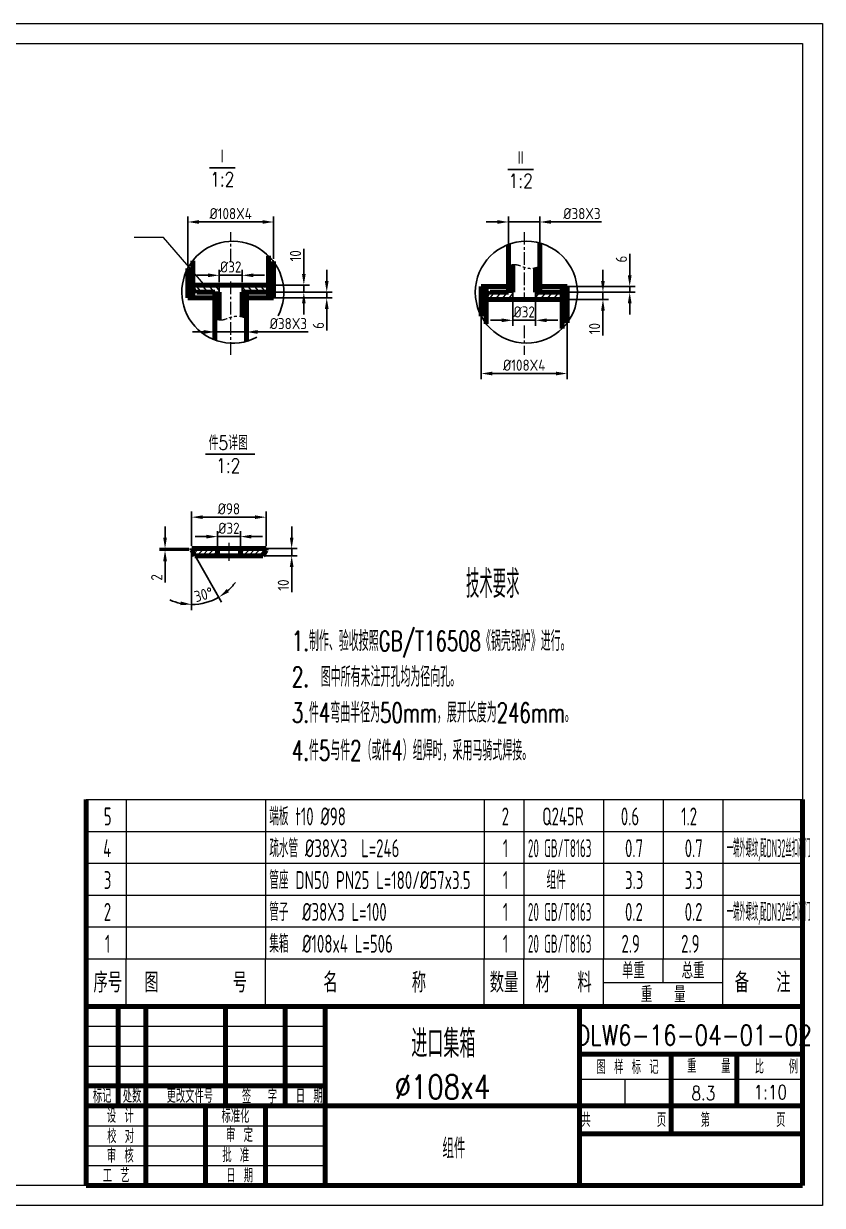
# Model space of a CAD drawing. Header units: millimetres. Extents: x 176693 to 196875, y 147562 to 159646.
# Drawn here: x 179731 to 181738, y 156676 to 159646 of the extents above; entities that cross this region are included whole.
import ezdxf
from ezdxf.enums import TextEntityAlignment as Align

# ---------------------------------------------------------------- set-up
doc = ezdxf.new("R2010")
doc.units = ezdxf.units.MM
doc.linetypes.add('CENTER', pattern=[50.8, 31.75, -6.35, 6.35, -6.35])
doc.linetypes.add('PHANTOM', pattern=[63.5, 31.75, -6.35, 6.35, -6.35, 6.35, -6.35])
doc.layers.get('Defpoints').update_dxf_attribs({"lineweight": 18})
for name, color, linetype, lineweight in [('1轮廓实线层', 7, 'Continuous', 70), ('2细线层', 4, 'Continuous', 18), ('3中心线层', 1, 'CENTER', 18), ('5剖面线层', 2, 'Continuous', 18), ('6文字层', 3, 'Continuous', 18), ('7标注层', 4, 'Continuous', 18), ('9双点划线层', 6, 'PHANTOM', 18), ('图框层', 7, 'Continuous', 18)]:
    doc.layers.add(name, color=color, linetype=linetype, lineweight=lineweight)
doc.layers.add('8符号标注层', color=31, linetype='Continuous')
doc.styles.add('HC_TEXTSTYLE', font='isocp.shx', dxfattribs={"width": 0.667, "bigfont": 'gbcbig.shx'})
doc.styles.add('HZTXT', font='simplex.shx', dxfattribs={"bigfont": 'gbcbig.shx'})
doc.styles.add('PC_TEXTSTYLE', font='txt.shx', dxfattribs={"width": 0.8, "bigfont": 'gbcbig.shx'})
doc.styles.add('工程字', font='gbenor.shx', dxfattribs={"bigfont": 'gbcbig.shx'})
doc.dimstyles.new('GB-35', dxfattribs={"dimtxt": 3.5, "dimasz": 3.5, "dimexe": 1.75, "dimexo": 0.875, "dimgap": 0.875, "dimtad": 1, "dimdsep": 46, "dimtxsty": '工程字', "dimcen": 3.5, "dimdle": 7, "dimadec": 0, "dimazin": 0, "dimtfac": 0.7, "dimtmove": 0, "dimatfit": 1, "dimfxl": 1, "dimtolj": 1, "dimarcsym": 0})

# ---------------------------------------------------------------- blocks, each defined once
blk = doc.blocks.new('*D723')
at = {"color": 0, "lineweight": -2, "transparency": 16777216}
for p, q in [((180404.2, 158354.9), (180404.2, 158382.9)), ((180335.9, 158308.9), (180418.2, 158308.9)), ((180341.3, 158326.9), (180418.2, 158326.9)), ((180404.2, 158326.9), (180404.2, 158308.9)), ((180404.2, 158280.9), (180404.2, 158217.9))]:
    blk.add_line(p, q, dxfattribs=at)
at = {"color": 0, "transparency": 16777216}
for points in [[(180399.5, 158354.9), (180408.9, 158354.9), (180404.2, 158326.9)], [(180399.5, 158280.9), (180408.9, 158280.9), (180404.2, 158308.9)]]:
    blk.add_solid(points, dxfattribs=at)
at = {"layer": 'Defpoints', "color": 0, "transparency": 16777216}
for p in [(180328.9, 158308.9), (180334.3, 158326.9), (180404.2, 158308.9)]:
    blk.add_point(p, dxfattribs=at)
at = {"color": 0, "lineweight": 18, "transparency": 16777216, "insert": (180383.2, 158235.4), "char_height": 28, "attachment_point": 5, "rotation": 90, "style": '工程字'}
blk.add_mtext('\\A1;10', dxfattribs=at)
blk = doc.blocks.new('*D702')
at = {"color": 0, "lineweight": -2, "transparency": 16777216}
for p, q in [((180085.9, 158354.9), (180085.9, 158382.9)), ((180145.8, 158326.9), (180071.9, 158326.9)), ((180145.8, 158323.3), (180071.9, 158323.3)), ((180085.9, 158326.9), (180085.9, 158323.3)), ((180085.9, 158295.3), (180085.9, 158242))]:
    blk.add_line(p, q, dxfattribs=at)
at = {"color": 0, "transparency": 16777216}
for points in [[(180081.2, 158354.9), (180090.6, 158354.9), (180085.9, 158326.9)], [(180081.2, 158295.3), (180090.6, 158295.3), (180085.9, 158323.3)]]:
    blk.add_solid(points, dxfattribs=at)
at = {"layer": 'Defpoints', "color": 0, "transparency": 16777216}
for p in [(180085.9, 158323.3), (180152.8, 158326.9), (180152.8, 158323.3)]:
    blk.add_point(p, dxfattribs=at)
at = {"color": 0, "lineweight": 18, "transparency": 16777216, "insert": (180064.9, 158254.7), "char_height": 28, "attachment_point": 5, "rotation": 90, "style": '工程字'}
blk.add_mtext('\\A1;2', dxfattribs=at)
blk = doc.blocks.new('*D724')
at = {"color": 0, "lineweight": -2, "transparency": 16777216}
for p, q in [((180217.6, 158333.9), (180217.6, 158371.1)), ((180275.2, 158333.9), (180275.2, 158371.1)), ((180189.6, 158357.1), (180161.6, 158357.1)), ((180217.6, 158357.1), (180275.2, 158357.1)), ((180303.2, 158357.1), (180331.2, 158357.1))]:
    blk.add_line(p, q, dxfattribs=at)
at = {"color": 0, "transparency": 16777216}
for points in [[(180189.6, 158361.8), (180189.6, 158352.4), (180217.6, 158357.1)], [(180303.2, 158361.8), (180303.2, 158352.4), (180275.2, 158357.1)]]:
    blk.add_solid(points, dxfattribs=at)
at = {"layer": 'Defpoints', "color": 0, "transparency": 16777216}
for p in [(180275.2, 158357.1), (180217.6, 158326.9), (180275.2, 158326.9)]:
    blk.add_point(p, dxfattribs=at)
at = {"color": 0, "lineweight": 18, "transparency": 16777216, "insert": (180246.4, 158378.1), "char_height": 28, "attachment_point": 5, "style": '工程字'}
blk.add_mtext('\\A1;%%C32', dxfattribs=at)
blk = doc.blocks.new('*D725')
at = {"color": 0, "lineweight": -2, "transparency": 16777216}
for p, q in [((180152.8, 158316.3), (180152.8, 158172.6)), ((180164.7, 158302.9), (180228.2, 158192.8))]:
    blk.add_line(p, q, dxfattribs=at)
for start, end in [(311.7536, 323.5071), (246.4929, 258.2464), (270, 300)]:
    blk.add_arc((180152.8, 158323.3), 136.7, start, end, dxfattribs=at)
at = {"color": 0, "transparency": 16777216}
for points in [[(180246.6, 158217.5), (180241.2, 158225.1), (180221.2, 158204.9)], [(180125.5, 158194.1), (180124.5, 158184.8), (180152.8, 158186.6)]]:
    blk.add_solid(points, dxfattribs=at)
at = {"layer": 'Defpoints', "color": 0, "transparency": 16777216}
for p in [(180152.8, 158326.9), (180152.8, 158323.3), (180152.8, 158323.3), (180161.2, 158308.9), (180176.6, 158188.7)]:
    blk.add_point(p, dxfattribs=at)
at = {"color": 0, "lineweight": 18, "transparency": 16777216, "insert": (180182.8, 158211.5), "char_height": 28, "attachment_point": 5, "rotation": 15, "style": '工程字'}
blk.add_mtext('\\A1;30°', dxfattribs=at)
blk = doc.blocks.new('*D726')
at = {"color": 0, "lineweight": -2, "transparency": 16777216}
for p, q in [((180152.8, 158333.9), (180152.8, 158420)), ((180340, 158333.9), (180340, 158420)), ((180180.8, 158406), (180312, 158406))]:
    blk.add_line(p, q, dxfattribs=at)
at = {"color": 0, "transparency": 16777216}
for points in [[(180180.8, 158410.7), (180180.8, 158401.4), (180152.8, 158406)], [(180312, 158410.7), (180312, 158401.4), (180340, 158406)]]:
    blk.add_solid(points, dxfattribs=at)
at = {"layer": 'Defpoints', "color": 0, "transparency": 16777216}
for p in [(180340, 158406), (180152.8, 158326.9), (180340, 158326.9)]:
    blk.add_point(p, dxfattribs=at)
at = {"color": 0, "lineweight": 18, "transparency": 16777216, "insert": (180246.4, 158427), "char_height": 28, "attachment_point": 5, "style": '工程字'}
blk.add_mtext('\\A1;%%C98', dxfattribs=at)
blk = doc.blocks.new('*D727')
at = {"color": 0, "lineweight": -2, "transparency": 16777216}
for p, q in [((180921, 159147.9), (180893, 159147.9)), ((180949, 159089.3), (180949, 159161.9)), ((180949, 159147.9), (181028.2, 159147.9)), ((181028.2, 159089.3), (181028.2, 159161.9)), ((181056.2, 159147.9), (181183.1, 159147.9))]:
    blk.add_line(p, q, dxfattribs=at)
at = {"color": 0, "transparency": 16777216}
for points in [[(180921, 159152.6), (180921, 159143.3), (180949, 159147.9)], [(181056.2, 159152.6), (181056.2, 159143.3), (181028.2, 159147.9)]]:
    blk.add_solid(points, dxfattribs=at)
at = {"layer": 'Defpoints', "color": 0, "transparency": 16777216}
for p in [(181028.2, 159147.9), (180949, 159082.3), (181028.2, 159082.3)]:
    blk.add_point(p, dxfattribs=at)
at = {"color": 0, "lineweight": 18, "transparency": 16777216, "insert": (181133.7, 159168.9), "char_height": 28, "attachment_point": 5, "style": '工程字'}
blk.add_mtext('\\A1;%%C38X3', dxfattribs=at)
blk = doc.blocks.new('*D728')
at = {"color": 0, "lineweight": -2, "transparency": 16777216}
for p, q in [((180959.8, 158946.4), (180959.8, 158886.8)), ((181017.4, 158946.4), (181017.4, 158886.8)), ((180931.8, 158900.8), (180903.8, 158900.8)), ((180959.8, 158900.8), (181017.4, 158900.8)), ((181045.4, 158900.8), (181073.4, 158900.8))]:
    blk.add_line(p, q, dxfattribs=at)
at = {"color": 0, "transparency": 16777216}
for points in [[(180931.8, 158905.5), (180931.8, 158896.1), (180959.8, 158900.8)], [(181045.4, 158905.5), (181045.4, 158896.1), (181017.4, 158900.8)]]:
    blk.add_solid(points, dxfattribs=at)
at = {"layer": 'Defpoints', "color": 0, "transparency": 16777216}
for p in [(180959.8, 158953.4), (181017.4, 158953.4), (181017.4, 158900.8)]:
    blk.add_point(p, dxfattribs=at)
at = {"color": 0, "lineweight": 18, "transparency": 16777216, "insert": (180988.6, 158921.8), "char_height": 28, "attachment_point": 5, "style": '工程字'}
blk.add_mtext('\\A1;%%C32', dxfattribs=at)
blk = doc.blocks.new('*D705')
at = {"color": 0, "lineweight": -2, "transparency": 16777216}
for p, q in [((180194.1, 159013.9), (180166.1, 159013.9)), ((180222.1, 158996.4), (180222.1, 159027.9)), ((180222.1, 159013.9), (180279.7, 159013.9)), ((180279.7, 158996.4), (180279.7, 159027.9)), ((180307.7, 159013.9), (180335.7, 159013.9))]:
    blk.add_line(p, q, dxfattribs=at)
at = {"color": 0, "transparency": 16777216}
for points in [[(180194.1, 159018.5), (180194.1, 159009.2), (180222.1, 159013.9)], [(180307.7, 159018.5), (180307.7, 159009.2), (180279.7, 159013.9)]]:
    blk.add_solid(points, dxfattribs=at)
at = {"layer": 'Defpoints', "color": 0, "transparency": 16777216}
for p in [(180279.7, 159013.9), (180222.1, 158989.4), (180279.7, 158989.4)]:
    blk.add_point(p, dxfattribs=at)
at = {"color": 0, "lineweight": 18, "transparency": 16777216, "insert": (180250.9, 159034.9), "char_height": 28, "attachment_point": 5, "style": '工程字'}
blk.add_mtext('\\A1;%%C32', dxfattribs=at)
blk = doc.blocks.new('*D694')
at = {"color": 0, "lineweight": -2, "transparency": 16777216}
for p, q in [((180880.6, 158910.1), (180880.6, 158753)), ((181096.6, 158894.1), (181096.6, 158753)), ((180908.6, 158767), (181068.6, 158767))]:
    blk.add_line(p, q, dxfattribs=at)
at = {"color": 0, "transparency": 16777216}
for points in [[(180908.6, 158771.7), (180908.6, 158762.4), (180880.6, 158767)], [(181068.6, 158771.7), (181068.6, 158762.4), (181096.6, 158767)]]:
    blk.add_solid(points, dxfattribs=at)
at = {"layer": 'Defpoints', "color": 0, "transparency": 16777216}
for p in [(180880.6, 158917.1), (181096.6, 158901.1), (181096.6, 158767)]:
    blk.add_point(p, dxfattribs=at)
at = {"color": 0, "lineweight": 18, "transparency": 16777216, "insert": (180988.6, 158788), "char_height": 28, "attachment_point": 5, "style": '工程字'}
blk.add_mtext('\\A1;%%C108X4', dxfattribs=at)
blk = doc.blocks.new('*D695')
at = {"color": 0, "lineweight": -2, "transparency": 16777216}
for p, q in [((181253.8, 159013.8), (181253.8, 159067.7)), ((181096.3, 158985.8), (181267.8, 158985.8)), ((181253.8, 158971.4), (181253.8, 158985.8)), ((181077.6, 158971.4), (181267.8, 158971.4)), ((181253.8, 158943.4), (181253.8, 158915.4))]:
    blk.add_line(p, q, dxfattribs=at)
at = {"color": 0, "transparency": 16777216}
for points in [[(181249.1, 159013.8), (181258.5, 159013.8), (181253.8, 158985.8)], [(181249.1, 158943.4), (181258.5, 158943.4), (181253.8, 158971.4)]]:
    blk.add_solid(points, dxfattribs=at)
at = {"layer": 'Defpoints', "color": 0, "transparency": 16777216}
for p in [(181089.3, 158985.8), (181253.8, 158985.8), (181070.6, 158971.4)]:
    blk.add_point(p, dxfattribs=at)
at = {"color": 0, "lineweight": 18, "transparency": 16777216, "insert": (181232.8, 159054.7), "char_height": 28, "attachment_point": 5, "rotation": 90, "style": '工程字'}
blk.add_mtext('\\A1;6', dxfattribs=at)
blk = doc.blocks.new('*D706')
at = {"color": 0, "lineweight": -2, "transparency": 16777216}
for p, q in [((181186.5, 158999.4), (181186.5, 159027.4)), ((181077.6, 158971.4), (181200.5, 158971.4)), ((181186.5, 158971.4), (181186.5, 158953.4)), ((180915.9, 158953.4), (181200.5, 158953.4)), ((181186.5, 158925.4), (181186.5, 158862.4))]:
    blk.add_line(p, q, dxfattribs=at)
at = {"color": 0, "transparency": 16777216}
for points in [[(181181.8, 158999.4), (181191.1, 158999.4), (181186.5, 158971.4)], [(181181.8, 158925.4), (181191.1, 158925.4), (181186.5, 158953.4)]]:
    blk.add_solid(points, dxfattribs=at)
at = {"layer": 'Defpoints', "color": 0, "transparency": 16777216}
for p in [(181070.6, 158971.4), (180908.9, 158953.4), (181186.5, 158953.4)]:
    blk.add_point(p, dxfattribs=at)
at = {"color": 0, "lineweight": 18, "transparency": 16777216, "insert": (181165.5, 158879.9), "char_height": 28, "attachment_point": 5, "rotation": 90, "style": '工程字'}
blk.add_mtext('\\A1;10', dxfattribs=at)
blk = doc.blocks.new('*D707')
at = {"color": 0, "lineweight": -2, "transparency": 16777216}
for p, q in [((180434.7, 159017.4), (180434.7, 159080.4)), ((180349.1, 158989.4), (180448.7, 158989.4)), ((180434.7, 158971.4), (180434.7, 158989.4)), ((180339.1, 158971.4), (180448.7, 158971.4)), ((180434.7, 158943.4), (180434.7, 158915.4))]:
    blk.add_line(p, q, dxfattribs=at)
at = {"color": 0, "transparency": 16777216}
for points in [[(180430.1, 159017.4), (180439.4, 159017.4), (180434.7, 158989.4)], [(180430.1, 158943.4), (180439.4, 158943.4), (180434.7, 158971.4)]]:
    blk.add_solid(points, dxfattribs=at)
at = {"layer": 'Defpoints', "color": 0, "transparency": 16777216}
for p in [(180342.1, 158989.4), (180332.1, 158971.4), (180434.7, 158971.4)]:
    blk.add_point(p, dxfattribs=at)
at = {"color": 0, "lineweight": 18, "transparency": 16777216, "insert": (180413.7, 159062.9), "char_height": 28, "attachment_point": 5, "rotation": 90, "style": '工程字'}
blk.add_mtext('\\A1;10', dxfattribs=at)
blk = doc.blocks.new('*D708')
at = {"color": 0, "lineweight": -2, "transparency": 16777216}
for p, q in [((180492.3, 158999.4), (180492.3, 159027.4)), ((180341.7, 158971.4), (180506.3, 158971.4)), ((180341.7, 158957), (180506.3, 158957)), ((180492.3, 158971.4), (180492.3, 158957)), ((180492.3, 158929), (180492.3, 158875.1))]:
    blk.add_line(p, q, dxfattribs=at)
at = {"color": 0, "transparency": 16777216}
for points in [[(180487.6, 158999.4), (180497, 158999.4), (180492.3, 158971.4)], [(180487.6, 158929), (180497, 158929), (180492.3, 158957)]]:
    blk.add_solid(points, dxfattribs=at)
at = {"layer": 'Defpoints', "color": 0, "transparency": 16777216}
for p in [(180334.7, 158971.4), (180334.7, 158957), (180492.3, 158971.4)]:
    blk.add_point(p, dxfattribs=at)
at = {"color": 0, "lineweight": 18, "transparency": 16777216, "insert": (180471.3, 158888), "char_height": 28, "attachment_point": 5, "rotation": 90, "style": '工程字'}
blk.add_mtext('\\A1;6', dxfattribs=at)
blk = doc.blocks.new('*D709')
at = {"color": 0, "lineweight": -2, "transparency": 16777216}
for p, q in [((180183.3, 158871.5), (180155.3, 158871.5)), ((180211.3, 158890.1), (180211.3, 158857.5)), ((180211.3, 158871.5), (180290.5, 158871.5)), ((180290.5, 158890.1), (180290.5, 158857.5)), ((180318.5, 158871.5), (180445.4, 158871.5))]:
    blk.add_line(p, q, dxfattribs=at)
at = {"color": 0, "transparency": 16777216}
for points in [[(180183.3, 158876.2), (180183.3, 158866.8), (180211.3, 158871.5)], [(180318.5, 158876.2), (180318.5, 158866.8), (180290.5, 158871.5)]]:
    blk.add_solid(points, dxfattribs=at)
at = {"layer": 'Defpoints', "color": 0, "transparency": 16777216}
for p in [(180211.3, 158897.1), (180290.5, 158897.1), (180290.5, 158871.5)]:
    blk.add_point(p, dxfattribs=at)
at = {"color": 0, "lineweight": 18, "transparency": 16777216, "insert": (180395.9, 158892.5), "char_height": 28, "attachment_point": 5, "style": '工程字'}
blk.add_mtext('\\A1;%%C38X3', dxfattribs=at)
blk = doc.blocks.new('*D710')
at = {"color": 0, "lineweight": -2, "transparency": 16777216}
for p, q in [((180142.9, 159038.3), (180142.9, 159161.9)), ((180170.9, 159147.9), (180330.9, 159147.9)), ((180358.9, 159055.3), (180358.9, 159161.9))]:
    blk.add_line(p, q, dxfattribs=at)
at = {"color": 0, "transparency": 16777216}
for points in [[(180170.9, 159152.6), (180170.9, 159143.3), (180142.9, 159147.9)], [(180330.9, 159152.6), (180330.9, 159143.3), (180358.9, 159147.9)]]:
    blk.add_solid(points, dxfattribs=at)
at = {"layer": 'Defpoints', "color": 0, "transparency": 16777216}
for p in [(180358.9, 159147.9), (180358.9, 159048.3), (180142.9, 159031.3)]:
    blk.add_point(p, dxfattribs=at)
at = {"color": 0, "lineweight": 18, "transparency": 16777216, "insert": (180250.9, 159168.9), "char_height": 28, "attachment_point": 5, "style": '工程字'}
blk.add_mtext('\\A1;%%C108X4', dxfattribs=at)
blk = doc.blocks.new('双良明细表$INVTITLE')
at = {"layer": '1轮廓实线层'}
for p, q in [((-180, 0), (-180, 12)), ((0, 0), (0, 12))]:
    blk.add_line(p, q, dxfattribs=at)
at = {"layer": '2细线层'}
for p, q in [((-170, 0), (-170, 12)), ((-135, 0), (-135, 12)), ((-80, 0), (-80, 12)), ((-70, 0), (-70, 12)), ((-50, 0), (-50, 12)), ((-35, 6), (-35, 12)), ((-20, 0), (-20, 12)), ((-50, 6), (-20, 6))]:
    blk.add_line(p, q, dxfattribs=at)
at = {"layer": '6文字层', "style": 'HZTXT'}
for s, height, p in [('序号', 5, (-174.59, 6)), ('名     称', 5, (-107.5, 6)), ('数量', 5, (-75, 6)), ('材  料', 5, (-60, 6)), ('单重', 4, (-42.5, 9)), ('总重', 4, (-27.5, 9)), ('备  注', 5, (-10, 6)), ('图     号', 5, (-152.5, 6)), ('重  量', 4, (-35, 3))]:
    blk.add_text(s, height=height, dxfattribs=at).set_placement(p, align=Align.MIDDLE_CENTER)
blk = doc.blocks.new('双良明细表')
at = {"layer": '1轮廓实线层'}
for p, q in [((-180, 8), (-180, 0)), ((0, 8), (0, 0))]:
    blk.add_line(p, q, dxfattribs=at)
at = {"layer": '2细线层'}
for p, q in [((-180, 8), (0, 8)), ((-170, 8), (-170, 0)), ((-135, 8), (-135, 0)), ((-80, 8), (-80, 0)), ((-70, 8), (-70, 0)), ((-50, 8), (-50, 0)), ((-35, 8), (-35, 0)), ((-20, 8), (-20, 0)), ((-180, 0), (0, 0))]:
    blk.add_line(p, q, dxfattribs=at)
at = {"layer": '6文字层', "style": 'HC_TEXTSTYLE'}
for tag, p, p2 in [('序号', (-179, 1.5), (-171, 1.5)), ('代号', (-169, 1.5), (-136, 1.5)), ('名称', (-134, 1.5), (-81, 1.5)), ('数量', (-79, 1.5), (-71, 1.5)), ('材料', (-69, 1.5), (-51, 1.5)), ('单重', (-49, 1.5), (-36, 1.5)), ('总重', (-34, 1.5), (-21, 1.5)), ('备注', (-19, 1.5), (-1, 1.5))]:
    blk.add_attdef(tag, text='', height=4.5, dxfattribs=at).set_placement(p, p2, align=Align.FIT)

msp = doc.modelspace()

# ---------------------------------------------------------------- hatches: boundary and pattern name
at = {"layer": '5剖面线层'}
h = msp.add_hatch(color=256, dxfattribs=at)
edge = h.paths.add_edge_path(flags=0)
edge.add_line((180157.261, 158985.781), (180157.261, 158989.381))
edge.add_line((180157.261, 158989.381), (180155.461, 158989.381))
edge.add_line((180155.461, 158989.381), (180155.461, 158969.386))
edge.add_arc((180155.767, 158994.479), 25.094, 269.300902, 293.006566)
edge.add_line((180165.575, 158971.381), (180157.261, 158985.781))
h = msp.add_hatch(color=256, dxfattribs=at)
edge = h.paths.add_edge_path(flags=0)
edge.add_line((180344.461, 158985.781), (180344.461, 158989.381))
edge.add_line((180344.461, 158989.381), (180346.261, 158989.381))
edge.add_line((180346.261, 158989.381), (180346.261, 158969.386))
edge.add_arc((180345.955, 158994.479), 25.094, 246.993434, 270.699098, ccw=False)
edge.add_line((180336.147, 158971.381), (180344.461, 158985.781))
for points in [[(180218.461, 158971.381), (180204.061, 158971.381), (180211.261, 158964.181)], [(180283.261, 158971.381), (180297.661, 158971.381), (180290.461, 158964.181)], [(180956.183, 158971.381), (180941.783, 158971.381), (180948.983, 158978.581)], [(181020.983, 158971.381), (181035.383, 158971.381), (181028.183, 158978.581)]]:
    msp.add_hatch(color=256, dxfattribs=at).paths.add_polyline_path(points, flags=0)
h = msp.add_hatch(color=256, dxfattribs=at)
edge = h.paths.add_edge_path(flags=0)
edge.add_line((180894.983, 158956.981), (180894.983, 158953.381))
edge.add_line((180894.983, 158953.381), (180893.183, 158953.381))
edge.add_line((180893.183, 158953.381), (180893.183, 158973.375))
edge.add_arc((180893.489, 158948.283), 25.094, 66.993434, 90.699098, ccw=False)
edge.add_line((180903.297, 158971.381), (180894.983, 158956.981))
h = msp.add_hatch(color=256, dxfattribs=at)
edge = h.paths.add_edge_path(flags=0)
edge.add_line((181082.183, 158956.981), (181082.183, 158953.381))
edge.add_line((181082.183, 158953.381), (181083.983, 158953.381))
edge.add_line((181083.983, 158953.381), (181083.983, 158973.375))
edge.add_arc((181083.677, 158948.283), 25.094, 89.300902, 113.006566)
edge.add_line((181073.869, 158971.381), (181082.183, 158956.981))
h = msp.add_hatch(dxfattribs=at)
h.set_pattern_fill('ANSI31', color=256, scale=2.88, style=0)
h.set_pattern_definition([(45, (178550.46, 157107.119), (-6.465784, 6.465784), [])])
h.paths.add_polyline_path([(180152.837, 158323.318), (180161.151, 158308.918), (180217.637, 158308.918), (180217.637, 158326.918), (180152.837, 158326.918)], flags=0)
h.paths.add_polyline_path([(180331.723, 158308.918), (180340.037, 158323.318), (180340.037, 158326.918), (180275.237, 158326.918), (180275.237, 158308.918)], flags=0)

# ---------------------------------------------------------------- linework, layer by layer
for p, q in [((180157.261, 158985.781), (180165.575, 158971.381)), ((180222.061, 158971.381), (180222.061, 158989.381)), ((180279.661, 158971.381), (180279.661, 158989.381)), ((180211.261, 158964.181), (180204.061, 158971.381)), ((180218.461, 158971.381), (180211.261, 158964.181)), ((180211.261, 158971.381), (180222.061, 158971.381)), ((180290.461, 158971.381), (180279.661, 158971.381)), ((180279.661, 158971.381), (180290.461, 158971.381)), ((180283.261, 158971.381), (180290.461, 158964.181)), ((180290.461, 158964.181), (180297.661, 158971.381)), ((180894.983, 158956.981), (180903.297, 158971.381)), ((180948.983, 158978.581), (180941.783, 158971.381)), ((180956.183, 158971.381), (180948.983, 158978.581)), ((180948.983, 158971.381), (180959.783, 158971.381)), ((180959.783, 158971.381), (180959.783, 158953.381)), ((181028.183, 158971.381), (181017.383, 158971.381)), ((181017.383, 158971.381), (181028.183, 158971.381)), ((181017.383, 158971.381), (181017.383, 158953.381)), ((181020.983, 158971.381), (181028.183, 158978.581)), ((181028.183, 158978.581), (181035.383, 158971.381))]:
    msp.add_line(p, q)
for centre, start, end in [((180155.767, 158994.479), 269.300901, 293.006568), ((180345.955, 158994.479), 246.993432, 270.699099), ((180893.489, 158948.283), 66.993432, 90.699099), ((181083.677, 158948.283), 89.300901, 113.006568)]:
    msp.add_arc(centre, 25.094, start, end)
at = {"layer": '1轮廓实线层'}
for p, q in [((180948.983, 158971.381), (180948.983, 159091.462)), ((181028.183, 158971.381), (181028.183, 159094.973)), ((180155.461, 158956.981), (180155.461, 159050.652)), ((180346.261, 158956.981), (180346.261, 159062.73)), ((180358.861, 158956.981), (180358.861, 159048.308)), ((180142.861, 158956.981), (180142.861, 159031.256)), ((180959.783, 158971.381), (180959.783, 159040.791)), ((181017.383, 158971.381), (181017.383, 159032.975)), ((180346.261, 158989.381), (180155.461, 158989.381)), ((180346.261, 158989.381), (180155.461, 158989.381)), ((180346.261, 158989.381), (180155.461, 158989.381)), ((180157.261, 158985.781), (180157.261, 158989.381)), ((180948.983, 158985.781), (180880.583, 158985.781)), ((180880.583, 158985.781), (180880.583, 158911.505)), ((180893.183, 158985.781), (180893.183, 158892.109)), ((181096.583, 158985.781), (181028.183, 158985.781)), ((181083.983, 158985.781), (181083.983, 158880.032)), ((181096.583, 158985.781), (181096.583, 158894.453)), ((180211.261, 158956.981), (180142.861, 158956.981)), ((180211.261, 158971.381), (180165.575, 158971.381)), ((180211.261, 158971.381), (180211.261, 158851.299)), ((180222.061, 158971.381), (180222.061, 158901.97)), ((180336.147, 158971.381), (180279.661, 158971.381)), ((180279.661, 158971.381), (180279.661, 158909.786)), ((180290.461, 158971.381), (180290.461, 158847.789)), ((180346.261, 158971.381), (180290.461, 158971.381)), ((180358.861, 158956.981), (180290.461, 158956.981)), ((180894.983, 158956.981), (180894.983, 158953.381)), ((180948.983, 158971.381), (180903.297, 158971.381)), ((181073.869, 158971.381), (181017.383, 158971.381)), ((181083.983, 158971.381), (181028.183, 158971.381)), ((181083.983, 158953.381), (180893.183, 158953.381)), ((181083.983, 158953.381), (180893.183, 158953.381)), ((181083.983, 158953.381), (180893.183, 158953.381)), ((180340.037, 158326.918), (180152.837, 158326.918)), ((180152.837, 158326.918), (180152.837, 158323.318)), ((180152.837, 158323.318), (180161.151, 158308.918)), ((180275.237, 158308.918), (180161.151, 158308.918)), ((180217.637, 158308.918), (180217.637, 158326.918)), ((180275.237, 158308.918), (180275.237, 158326.918)), ((180331.723, 158308.918), (180275.237, 158308.918)), ((180340.037, 158323.318), (180331.723, 158308.918)), ((180340.037, 158326.918), (180340.037, 158323.318)), ((179887.978, 156726.402), (179887.978, 157176.402)), ((179887.978, 156726.402), (179887.978, 157176.402)), ((179887.978, 157176.402), (181687.978, 157176.402)), ((179967.978, 156926.402), (179967.978, 157176.402)), ((180037.978, 156926.402), (180037.978, 157176.402)), ((180237.978, 156926.402), (180237.978, 157176.402)), ((180387.978, 156926.402), (180387.978, 157176.402)), ((180487.978, 156726.402), (180487.978, 157176.402)), ((181127.451, 156726.402), (181127.451, 157176.402)), ((181687.978, 156726.402), (181687.978, 157176.402)), ((181127.451, 157056.402), (181687.978, 157056.402)), ((181357.775, 156856.402), (181357.775, 157056.402)), ((181522.876, 156926.402), (181522.876, 157056.402)), ((179887.978, 156976.402), (180487.978, 156976.402)), ((179887.978, 156926.402), (180487.978, 156926.402)), ((180037.978, 156726.402), (180037.978, 156926.402)), ((180187.978, 156726.402), (180187.978, 156926.402)), ((180337.978, 156726.402), (180337.978, 156926.402)), ((180487.978, 156926.402), (181687.978, 156926.402)), ((181127.451, 156856.402), (181687.978, 156856.402)), ((179887.978, 156726.402), (181687.978, 156726.402))]:
    msp.add_line(p, q, dxfattribs=at)
at = {"layer": '2细线层'}
for p, q in [((177537.978, 159646.402), (181737.978, 159646.402)), ((181737.978, 159646.402), (181737.978, 156676.402)), ((181737.978, 156676.402), (177537.978, 156676.402))]:
    msp.add_line(p, q, dxfattribs=at)
at = {"layer": '2细线层', "color": 161}
for p, q in [((179887.978, 157126.402), (180487.978, 157126.402)), ((179887.978, 157076.402), (180487.978, 157076.402)), ((179887.978, 157026.402), (180487.978, 157026.402)), ((179887.978, 156876.402), (180487.978, 156876.402)), ((179887.978, 156826.402), (180487.978, 156826.402)), ((179887.978, 156776.402), (180487.978, 156776.402))]:
    msp.add_line(p, q, dxfattribs=at)
at = {"layer": '2细线层', "color": 75}
msp.add_line((181242.613, 156926.402), (181242.613, 156993.805), dxfattribs=at)
at = {"layer": '3中心线层'}
for p, q in [((180250.861, 159048.494), (180250.861, 159122.701)), ((180988.583, 159122.701), (180988.583, 158947.982)), ((180250.861, 158813.856), (180250.861, 159002.911)), ((180988.583, 158887.794), (180988.583, 158813.856)), ((180246.437, 158341.128), (180246.437, 158296.059))]:
    msp.add_line(p, q, dxfattribs=at)
at = {"layer": '5剖面线层'}
for p, q in [((180353.068, 159055.482), (180346.261, 159048.675)), ((180155.461, 159028.947), (180142.861, 159016.347)), ((180358.861, 159028.947), (180346.261, 159016.347)), ((180959.783, 159018.286), (180948.983, 159029.086)), ((180959.783, 159034.45), (180955.374, 159038.859)), ((181028.183, 159014.544), (181017.383, 159025.344)), ((181028.183, 159030.708), (181023.596, 159035.295)), ((180155.461, 158996.618), (180142.861, 158984.018)), ((180162.362, 158989.381), (180176.762, 158971.381)), ((180178.527, 158989.381), (180192.927, 158971.381)), ((180194.691, 158989.381), (180209.091, 158971.381)), ((180210.856, 158989.381), (180222.061, 158974.576)), ((180279.661, 158985.234), (180289.914, 158971.381)), ((180291.678, 158989.381), (180306.078, 158971.381)), ((180307.843, 158989.381), (180322.243, 158971.381)), ((180324.007, 158989.381), (180338.407, 158971.381)), ((180340.172, 158989.381), (180346.261, 158983.291)), ((180358.861, 158996.618), (180346.261, 158984.018)), ((180893.183, 158978.473), (180885.875, 158985.781)), ((180959.783, 159002.121), (180948.983, 159012.921)), ((180959.783, 158985.957), (180948.983, 158996.757)), ((181028.183, 158998.379), (181017.383, 159009.179)), ((181028.183, 158982.215), (181017.383, 158993.015)), ((181096.583, 158978.473), (181089.275, 158985.781)), ((180155.461, 158964.289), (180148.153, 158956.981)), ((180155.461, 158976.518), (180160.598, 158971.381)), ((180220.472, 158971.381), (180211.261, 158962.169)), ((180222.061, 158956.804), (180211.261, 158946.004)), ((180285.13, 158971.381), (180279.661, 158965.911)), ((180290.461, 158960.547), (180279.661, 158949.747)), ((180358.861, 158964.289), (180351.553, 158956.981)), ((180893.183, 158946.144), (180880.583, 158958.744)), ((180893.183, 158966.243), (180898.32, 158971.381)), ((180900.085, 158953.381), (180914.485, 158971.381)), ((180916.249, 158953.381), (180930.649, 158971.381)), ((180932.413, 158953.381), (180946.813, 158971.381)), ((180948.578, 158953.381), (180959.783, 158968.185)), ((180958.195, 158971.381), (180948.983, 158980.592)), ((181022.852, 158971.381), (181017.383, 158976.85)), ((181017.383, 158957.528), (181027.636, 158971.381)), ((181029.4, 158953.381), (181043.8, 158971.381)), ((181045.565, 158953.381), (181059.965, 158971.381)), ((181061.729, 158953.381), (181076.129, 158971.381)), ((181077.894, 158953.381), (181083.983, 158959.47)), ((181096.583, 158946.144), (181083.983, 158958.744)), ((180222.061, 158940.64), (180211.261, 158929.84)), ((180290.461, 158944.382), (180279.661, 158933.582)), ((180290.461, 158928.218), (180279.661, 158917.418)), ((180893.183, 158913.815), (180880.583, 158926.415)), ((181096.583, 158913.815), (181083.983, 158926.415)), ((180222.061, 158924.475), (180211.261, 158913.675)), ((180222.061, 158908.311), (180217.652, 158903.902)), ((180290.461, 158912.053), (180285.874, 158907.466)), ((181090.79, 158887.279), (181083.983, 158894.086))]:
    msp.add_line(p, q, dxfattribs=at)
at = {"layer": '7标注层', "extrusion": (0, 1, 0), "elevation": 159108.678}
msp.add_lwpolyline([(-180081.903, 0), (-180008.67, 0)], dxfattribs=at)
at = {"layer": '7标注层'}
msp.add_lwpolyline([(180188.241, 158986.104), (180081.903, 159108.678)], dxfattribs=at)
at = {"layer": '8符号标注层', "color": 7}
for p, q in [((180262.115, 159283.923), (180197.395, 159283.923)), ((181012.159, 159280.002), (180947.44, 159280.002)), ((180311.246, 158564.054), (180187.776, 158564.054))]:
    msp.add_line(p, q, dxfattribs=at)
at = {"layer": '8符号标注层'}
msp.add_circle((180993.983, 158971.381), 128.237, dxfattribs=at)
msp.add_arc((180256.261, 158971.381), 128.237, 332.397445, 297.867187, dxfattribs=at)
at = {"layer": '9双点划线层'}
for points in [[(180948.983, 159036.964), (180952.575, 159038.557), (180967.477, 159045.166), (180990.013, 159030.759), (181014.251, 159030.897), (181024.637, 159035.706), (181028.183, 159037.348)], [(180211.261, 158905.797), (180214.853, 158904.204), (180229.755, 158897.595), (180252.291, 158912.002), (180276.529, 158911.865), (180286.915, 158907.055), (180290.461, 158905.414)]]:
    msp.add_open_spline(points, degree=3, knots=[0, 0, 0, 0, 16.87081459, 69.98511282, 103.08110864, 120.23699128, 120.23699128, 120.23699128, 120.23699128], dxfattribs=at)
at = {"layer": '图框层'}
for p, q in [((177787.978, 159596.402), (181687.978, 159596.402)), ((181687.978, 159596.402), (181687.978, 156726.402)), ((181127.451, 156993.805), (181687.978, 156993.805)), ((181687.978, 156726.402), (177787.978, 156726.402))]:
    msp.add_line(p, q, dxfattribs=at)

# ---------------------------------------------------------------- block references
at = {"layer": '1轮廓实线层'}
ref = msp.add_blockref('双良明细表', (181687.978, 157616.402), dxfattribs=dict(at, xscale=10, yscale=10, zscale=10))
ref.add_attrib('序号', '5', (179931.975, 157631.402), dxfattribs={"layer": '6文字层', "height": 45, "style": 'HC_TEXTSTYLE', "width": 0.667})
ref.add_attrib('名称', '端板 t10 %%C98', (180347.978, 157631.402), dxfattribs={"layer": '6文字层', "height": 45, "style": 'HC_TEXTSTYLE', "width": 0.67})
ref.add_attrib('数量', '2', (180931.971, 157631.402), dxfattribs={"layer": '6文字层', "height": 45, "style": 'HC_TEXTSTYLE', "width": 0.667})
ref.add_attrib('材料', 'Q245R', (181033.951, 157631.402), dxfattribs={"layer": '6文字层', "height": 45, "style": 'HC_TEXTSTYLE', "width": 0.667})
ref.add_attrib('单重', '0.6', (181231.451, 157631.402), dxfattribs={"layer": '6文字层', "height": 45, "style": 'HC_TEXTSTYLE', "width": 0.67})
ref.add_attrib('总重', '1.2', (181382.951, 157631.402), dxfattribs={"layer": '6文字层', "height": 45, "style": 'HC_TEXTSTYLE', "width": 0.67})
ref = msp.add_blockref('双良明细表', (181687.978, 157536.402), dxfattribs=dict(at, xscale=10, yscale=10, zscale=10))
ref.add_attrib('序号', '4', (179930.474, 157551.402), dxfattribs={"layer": '6文字层', "height": 45, "style": 'HC_TEXTSTYLE', "width": 0.667})
ref.add_attrib('名称', '疏水管 %%C38X3  L=246', (180347.978, 157551.402), dxfattribs={"layer": '6文字层', "height": 45, "style": 'HC_TEXTSTYLE', "width": 0.67})
ref.add_attrib('数量', '1', (180934.977, 157551.402), dxfattribs={"layer": '6文字层', "height": 45, "style": 'HC_TEXTSTYLE', "width": 0.667})
ref.add_attrib('材料', '20 GB/T8163', (180997.978, 157551.402), dxfattribs={"layer": '6文字层', "height": 45, "style": 'HC_TEXTSTYLE', "width": 0.5})
ref.add_attrib('单重', '0.7', (181241.956, 157551.402), dxfattribs={"layer": '6文字层', "height": 45, "style": 'HC_TEXTSTYLE', "width": 0.67})
ref.add_attrib('总重', '0.7', (181391.956, 157551.402), dxfattribs={"layer": '6文字层', "height": 45, "style": 'HC_TEXTSTYLE', "width": 0.67})
ref.add_attrib('备注', '一端外螺纹,配DN32丝扣阀门', (181497.978, 157551.402), dxfattribs={"layer": '6文字层', "height": 45, "style": 'HC_TEXTSTYLE', "width": 0.35})
ref = msp.add_blockref('双良明细表', (181687.978, 157456.402), dxfattribs=dict(at, xscale=10, yscale=10, zscale=10))
ref.add_attrib('序号', '3', (179931.975, 157471.402), dxfattribs={"layer": '6文字层', "height": 45, "style": 'HC_TEXTSTYLE', "width": 0.667})
ref.add_attrib('名称', '管座 DN50 PN25 L=180/%%C57x3.5', (180347.978, 157471.402), dxfattribs={"layer": '6文字层', "height": 45, "style": 'HC_TEXTSTYLE', "width": 0.67})
ref.add_attrib('数量', '1', (180934.977, 157471.402), dxfattribs={"layer": '6文字层', "height": 45, "style": 'HC_TEXTSTYLE', "width": 0.667})
ref.add_attrib('材料', '组件', (181044.846, 157471.402), dxfattribs={"layer": '6文字层', "height": 45, "style": 'HC_TEXTSTYLE', "width": 0.667})
ref.add_attrib('单重', '3.3', (181241.913, 157471.402), dxfattribs={"layer": '6文字层', "height": 45, "style": 'HC_TEXTSTYLE', "width": 0.67})
ref.add_attrib('总重', '3.3', (181391.913, 157471.402), dxfattribs={"layer": '6文字层', "height": 45, "style": 'HC_TEXTSTYLE', "width": 0.67})
ref = msp.add_blockref('双良明细表', (181687.978, 157376.402), dxfattribs=dict(at, xscale=10, yscale=10, zscale=10))
ref.add_attrib('序号', '2', (179931.971, 157391.402), dxfattribs={"layer": '6文字层', "height": 45, "style": 'HC_TEXTSTYLE', "width": 0.667})
ref.add_attrib('名称', '管子  %%C38X3 L=100', (180347.978, 157391.402), dxfattribs={"layer": '6文字层', "height": 45, "style": 'HC_TEXTSTYLE', "width": 0.67})
ref.add_attrib('数量', '1', (180934.977, 157391.402), dxfattribs={"layer": '6文字层', "height": 45, "style": 'HC_TEXTSTYLE', "width": 0.667})
ref.add_attrib('材料', '20 GB/T8163', (180997.978, 157391.402), dxfattribs={"layer": '6文字层', "height": 45, "style": 'HC_TEXTSTYLE', "width": 0.5})
ref.add_attrib('单重', '0.2', (181241.952, 157391.402), dxfattribs={"layer": '6文字层', "height": 45, "style": 'HC_TEXTSTYLE', "width": 0.667})
ref.add_attrib('总重', '0.2', (181391.952, 157391.402), dxfattribs={"layer": '6文字层', "height": 45, "style": 'HC_TEXTSTYLE', "width": 0.667})
ref.add_attrib('备注', '一端外螺纹,配DN32丝扣阀门', (181497.978, 157391.402), dxfattribs={"layer": '6文字层', "height": 45, "style": 'HC_TEXTSTYLE', "width": 0.35})
ref = msp.add_blockref('双良明细表', (181687.978, 157296.402), dxfattribs=dict(at, xscale=10, yscale=10, zscale=10))
ref.add_attrib('序号', '1', (179934.977, 157311.402), dxfattribs={"layer": '6文字层', "height": 45, "style": 'HC_TEXTSTYLE', "width": 0.667})
ref.add_attrib('名称', '集箱  %%C108x4 L=506', (180347.978, 157311.402), dxfattribs={"layer": '6文字层', "height": 45, "style": 'HC_TEXTSTYLE', "width": 0.67})
ref.add_attrib('数量', '1', (180934.977, 157311.402), dxfattribs={"layer": '6文字层', "height": 45, "style": 'HC_TEXTSTYLE', "width": 0.667})
ref.add_attrib('材料', '20 GB/T8163', (180997.978, 157311.402), dxfattribs={"layer": '6文字层', "height": 45, "style": 'HC_TEXTSTYLE', "width": 0.5})
ref.add_attrib('单重', '2.9', (181232.963, 157311.402), dxfattribs={"layer": '6文字层', "height": 45, "style": 'HC_TEXTSTYLE', "width": 0.67})
ref.add_attrib('总重', '2.9', (181382.963, 157311.402), dxfattribs={"layer": '6文字层', "height": 45, "style": 'HC_TEXTSTYLE', "width": 0.67})
at = {"layer": '图框层', "xscale": 10, "yscale": 10, "zscale": 10}
msp.add_blockref('双良明细表$INVTITLE', (181687.978, 157176.402), dxfattribs=at)

# ---------------------------------------------------------------- texts
at = {"layer": '6文字层', "style": 'PC_TEXTSTYLE'}
for s, insert, char_height, width, attachment_point in [('Ⅰ', (180229.755, 159294.723), 35.633, 48.86784, 8), ('Ⅱ', (180979.799, 159290.802), 35.633, 48.86784, 8), ('1:2', (180229.755, 159237.49), 35.6328, 166.96512, 8), ('1:2', (180979.799, 159233.569), 35.6328, 166.96512, 8), ('件5详图', (180244.747, 158574.854), 36, 279.77143, 8), ('1:2', (180244.747, 158517.621), 35.6328, 166.96512, 8), ('{\\W0.667;技术要求}', (180909.47, 158273.263), 70, 270.802, 2), ('\\W0.667;1.制作、验收按照GB/T16508《锅壳锅炉》进行。', (180404.773, 158119.669), 50, 1376.59455, 1), ('{\\W0.667;2. 图中所有未注开孔均为径向孔。}', (180404.773, 158029.669), 50, 742.08331, 1), ('\\W0.667;3.件4弯曲半径为50mm，展开长度为246mm。', (180404.773, 157939.669), 50, 1022.37907, 1), ('{\\W0.667;4.件5与件2（或件4）组焊时，采用马骑式焊接。}', (180404.773, 157844.561), 50, 1022.37907, 1)]:
    msp.add_mtext(s, dxfattribs=dict(at, insert=insert, char_height=char_height, width=width, attachment_point=attachment_point))
at = {"layer": '6文字层', "color": 41, "style": 'PC_TEXTSTYLE'}
for s, insert, char_height, width, attachment_point in [('进口集箱', (180785.463, 157047.91), 70, 334.6, 8), ('DLW6-16-04-01-02', (181414.734, 157079.088), 50, 540, 8), ('{\\W0.667; 图 样 标 记 }', (181237.978, 157024.018), 35, 231.28225, 5), ('{\\W0.667; 重   量 }', (181442.144, 157026.489), 35, 160.08, 5), ('{\\W0.667; 比   例 }', (181612.057, 157024.956), 35, 160.08, 5), ('%%C108x4', (180783.247, 156944.168), 60, 354.85714, 8), ('{\\W0.667;标记}', (179927.978, 156951.402), 35, 67.99231, 5), ('{\\W0.667;处数}', (180002.978, 156951.402), 35, 66.82506, 5), ('{\\W0.667; 更改文件号 }', (180137.978, 156951.402), 35, 197.59875, 5), ('{\\W0.667; 签  字 }', (180312.885, 156950.119), 35, 137.56875, 5), ('{\\W0.667; 日 期 }', (180437.978, 156951.402), 35, 115.0575, 5), ('8.3', (181439.083, 156941.171), 35, 108, 8), ('1:10', (181607.04, 156943.249), 35, 72, 8), ('{\\W0.667; 设 计 }', (179962.978, 156901.402), 35, 115.0575, 5), ('{\\W0.667;标准化}', (180262.978, 156901.402), 35, 103.30162, 5), ('{\\W0.667;共        页}', (181238.714, 156890.962), 35, 244.58056, 5), ('{\\W0.667;第        页}', (181538.714, 156890.962), 35, 244.28875, 5), ('{\\W0.667; 校 对 }', (179963.994, 156850.13), 35, 115.0575, 5), ('{\\W0.667; 审 定 }', (180262.646, 156853.175), 35, 115.0575, 5), ('{\\W0.667; 审 核 }', (179962.978, 156801.402), 35, 115.0575, 5), ('{\\W0.667;批 准}', (180263.662, 156802.418), 35, 88.16906, 5), ('{\\W0.667;工 艺}', (179962.978, 156751.402), 35, 85.83456, 5), ('{\\W0.667; 日 期 }', (180262.978, 156751.402), 35, 115.0575, 5)]:
    msp.add_mtext(s, dxfattribs=dict(at, insert=insert, char_height=char_height, width=width, attachment_point=attachment_point))
at = {"layer": '6文字层', "color": 41, "insert": (180812.117, 156794.656), "char_height": 50, "width": 114.63474, "attachment_point": 8, "rotation": 0.465499, "style": 'PC_TEXTSTYLE'}
msp.add_mtext('组件', dxfattribs=at)

# ---------------------------------------------------------------- dimensions: what is measured, and where the dimension line sits
at = {"color": 3, "lineweight": 18}
for base, p1, p2, text, picture, middle in [((180358.861, 159147.948), (180142.861, 159031.256), (180358.861, 159048.308), '%%C108X4', '*D710', (180250.861, 159168.948)), ((181028.183, 159147.948), (180948.983, 159082.308), (181028.183, 159082.308), '%%C38X3', '*D727', (181133.666, 159168.948)), ((181096.583, 158767.047), (180880.583, 158917.106), (181096.583, 158901.089), '%%C108X4', '*D694', (180988.583, 158788.047)), ((180340.037, 158406.019), (180152.837, 158326.918), (180340.037, 158326.918), '%%C98', '*D726', (180246.437, 158427.019))]:
    dim = msp.add_linear_dim(base=base, p1=p1, p2=p2, text=text, dimstyle='GB-35', override={"dimscale": 8}, dxfattribs=at)
    dim.commit()
    dim.dimension.update_dxf_attribs({"geometry": picture, "text_midpoint": middle})
for base, p1, p2, text, picture, middle in [((180434.733, 158971.381), (180342.068, 158989.381), (180332.066, 158971.381), '10', '*D707', (180434.733, 159062.89)), ((180492.285, 158971.381), (180334.673, 158956.981), (180334.673, 158971.381), '6', '*D708', (180492.285, 158888.037))]:
    dim = msp.add_linear_dim(base=base, p1=p1, p2=p2, angle=90, text=text, dimstyle='GB-35', override={"dimscale": 8}, dxfattribs=at)
    dim.commit()
    dim.dimension.update_dxf_attribs({"geometry": picture, "text_midpoint": middle, "dimtype": 160})
for base, p1, p2, text, picture, middle in [((180279.661, 159013.857), (180222.061, 158989.381), (180279.661, 158989.381), '%%C32', '*D705', (180250.861, 159013.857)), ((181017.383, 158900.798), (180959.783, 158953.381), (181017.383, 158953.381), '%%C32', '*D728', (180988.583, 158900.798)), ((180290.461, 158871.483), (180211.261, 158897.119), (180290.461, 158897.119), '%%C38X3', '*D709', (180395.944, 158871.483)), ((180275.237, 158357.084), (180217.637, 158326.918), (180275.237, 158326.918), '%%C32', '*D724', (180246.437, 158357.084))]:
    dim = msp.add_linear_dim(base=base, p1=p1, p2=p2, text=text, dimstyle='GB-35', override={"dimscale": 8}, dxfattribs=at)
    dim.commit()
    dim.dimension.update_dxf_attribs({"geometry": picture, "text_midpoint": middle, "dimtype": 160})
for base, p1, p2, text, picture, middle in [((181253.806, 158985.781), (181070.619, 158971.381), (181089.275, 158985.781), '6', '*D695', (181232.806, 159054.724)), ((181186.477, 158953.381), (181070.619, 158971.381), (180908.915, 158953.381), '10', '*D706', (181165.477, 158879.871)), ((180085.907, 158323.318), (180152.837, 158326.918), (180152.837, 158323.318), '2', '*D702', (180064.907, 158254.654)), ((180404.187, 158308.918), (180334.336, 158326.918), (180328.855, 158308.918), '10', '*D723', (180383.187, 158235.408))]:
    dim = msp.add_linear_dim(base=base, p1=p1, p2=p2, angle=90, text=text, dimstyle='GB-35', override={"dimscale": 8}, dxfattribs=at)
    dim.commit()
    dim.dimension.update_dxf_attribs({"geometry": picture, "text_midpoint": middle})
dim = msp.add_angular_dim_2l(base=(180176.581, 158188.662), line1=((180152.837, 158323.318), (180161.151, 158308.918)), line2=((180152.837, 158326.918), (180152.837, 158323.318)), dimstyle='GB-35', override={"dimscale": 8}, dxfattribs=at)
dim.commit()
dim.dimension.update_dxf_attribs({"geometry": '*D725', "text_midpoint": (180188.226, 158191.244), "dimtype": 162})

doc.saveas('drawing.dxf')
